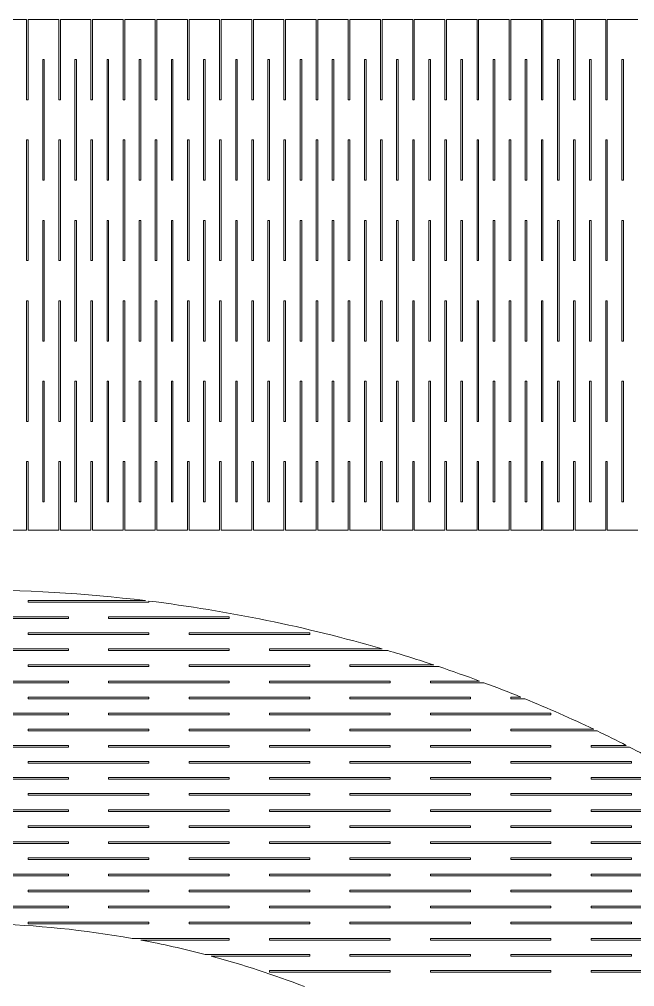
# Model space of a CAD drawing. Header units: millimetres. Extents: x 4 to 421, y -237 to -7.
# Drawn here: x 119 to 173, y -92.1 to -7.3 of the extents above; entities that cross this region are included whole.
import ezdxf

# ---------------------------------------------------------------- set-up
doc = ezdxf.new("R2010")
doc.units = ezdxf.units.MM
doc.header["$MEASUREMENT"] = 0
doc.layers.add('Layer 1', color=7, linetype='Continuous', lineweight=0)

msp = doc.modelspace()

# ---------------------------------------------------------------- linework, layer by layer
at = {"layer": 'Layer 1', "color": 5, "lineweight": 0, "true_color": 0x0000ff}
for p, q in [((119.646, -7.258), (116.965, -7.258)), ((119.646, -7.258), (119.646, -14.314)), ((119.787, -14.314), (119.787, -7.258)), ((122.468, -7.258), (119.787, -7.258)), ((122.468, -7.258), (122.468, -14.314)), ((122.609, -14.314), (122.609, -7.258)), ((125.29, -7.258), (122.609, -7.258)), ((125.29, -7.258), (125.29, -14.314)), ((125.431, -14.314), (125.431, -7.258)), ((128.113, -7.258), (125.431, -7.258)), ((128.113, -7.258), (128.113, -14.314)), ((128.254, -14.314), (128.254, -7.258)), ((130.935, -7.258), (128.254, -7.258)), ((130.935, -7.258), (130.935, -14.314)), ((131.076, -14.314), (131.076, -7.258)), ((133.757, -7.258), (131.076, -7.258)), ((133.757, -7.258), (133.757, -14.314)), ((133.898, -14.314), (133.898, -7.258)), ((136.579, -7.258), (133.898, -7.258)), ((136.579, -7.258), (136.579, -14.314)), ((136.72, -14.314), (136.72, -7.258)), ((139.401, -7.258), (136.72, -7.258)), ((139.401, -7.258), (139.401, -14.314)), ((139.543, -14.314), (139.543, -7.258)), ((142.224, -7.258), (139.543, -7.258)), ((142.224, -7.258), (142.224, -14.314)), ((142.365, -14.314), (142.365, -7.258)), ((145.046, -7.258), (142.365, -7.258)), ((145.046, -7.258), (145.046, -14.314)), ((145.187, -14.314), (145.187, -7.258)), ((147.868, -7.258), (145.187, -7.258)), ((147.868, -7.258), (147.868, -14.314)), ((148.009, -14.314), (148.009, -7.258)), ((150.69, -7.258), (148.009, -7.258)), ((150.69, -7.258), (150.69, -14.314)), ((150.831, -14.314), (150.831, -7.258)), ((153.513, -7.258), (150.831, -7.258)), ((153.513, -7.258), (153.513, -14.314)), ((153.654, -14.314), (153.654, -7.258)), ((156.335, -7.258), (153.654, -7.258)), ((156.335, -7.258), (156.335, -14.314)), ((156.476, -14.314), (156.476, -7.258)), ((159.157, -7.258), (156.476, -7.258)), ((159.157, -7.258), (159.157, -14.314)), ((159.298, -14.314), (159.298, -7.258)), ((161.979, -7.258), (159.298, -7.258)), ((161.979, -7.258), (161.979, -14.314)), ((162.12, -14.314), (162.12, -7.258)), ((164.801, -7.258), (162.12, -7.258)), ((164.801, -7.258), (164.801, -14.314)), ((164.943, -14.314), (164.943, -7.258)), ((167.624, -7.258), (164.943, -7.258)), ((167.624, -7.258), (167.624, -14.314)), ((167.765, -14.314), (167.765, -7.258)), ((170.446, -7.258), (167.765, -7.258)), ((170.446, -7.258), (170.446, -14.314)), ((170.587, -14.314), (170.587, -7.258)), ((173.268, -7.258), (170.587, -7.258)), ((121.198, -10.786), (121.057, -10.786)), ((121.057, -10.786), (121.057, -21.369)), ((121.198, -21.369), (121.198, -10.786)), ((124.02, -10.786), (123.879, -10.786)), ((123.879, -10.786), (123.879, -21.369)), ((124.02, -21.369), (124.02, -10.786)), ((126.843, -10.786), (126.701, -10.786)), ((126.701, -10.786), (126.701, -21.369)), ((126.843, -21.369), (126.843, -10.786)), ((129.665, -10.786), (129.524, -10.786)), ((129.524, -10.786), (129.524, -21.369)), ((129.665, -21.369), (129.665, -10.786)), ((132.487, -10.786), (132.346, -10.786)), ((132.346, -10.786), (132.346, -21.369)), ((132.487, -21.369), (132.487, -10.786)), ((135.309, -10.786), (135.168, -10.786)), ((135.168, -10.786), (135.168, -21.369)), ((135.309, -21.369), (135.309, -10.786)), ((138.131, -10.786), (137.99, -10.786)), ((137.99, -10.786), (137.99, -21.369)), ((138.131, -21.369), (138.131, -10.786)), ((140.954, -10.786), (140.813, -10.786)), ((140.813, -10.786), (140.813, -21.369)), ((140.954, -21.369), (140.954, -10.786)), ((143.776, -10.786), (143.635, -10.786)), ((143.635, -10.786), (143.635, -21.369)), ((143.776, -21.369), (143.776, -10.786)), ((146.598, -10.786), (146.457, -10.786)), ((146.457, -10.786), (146.457, -21.369)), ((146.598, -21.369), (146.598, -10.786)), ((149.42, -10.786), (149.279, -10.786)), ((149.279, -10.786), (149.279, -21.369)), ((149.42, -21.369), (149.42, -10.786)), ((152.243, -10.786), (152.101, -10.786)), ((152.101, -10.786), (152.101, -21.369)), ((152.243, -21.369), (152.243, -10.786)), ((155.065, -10.786), (154.924, -10.786)), ((154.924, -10.786), (154.924, -21.369)), ((155.065, -21.369), (155.065, -10.786)), ((157.887, -10.786), (157.746, -10.786)), ((157.746, -10.786), (157.746, -21.369)), ((157.887, -21.369), (157.887, -10.786)), ((160.709, -10.786), (160.568, -10.786)), ((160.568, -10.786), (160.568, -21.369)), ((160.709, -21.369), (160.709, -10.786)), ((163.531, -10.786), (163.39, -10.786)), ((163.39, -10.786), (163.39, -21.369)), ((163.531, -21.369), (163.531, -10.786)), ((166.354, -10.786), (166.213, -10.786)), ((166.213, -10.786), (166.213, -21.369)), ((166.354, -21.369), (166.354, -10.786)), ((169.176, -10.786), (169.035, -10.786)), ((169.035, -10.786), (169.035, -21.369)), ((169.176, -21.369), (169.176, -10.786)), ((171.998, -10.786), (171.857, -10.786)), ((171.857, -10.786), (171.857, -21.369)), ((171.998, -21.369), (171.998, -10.786)), ((119.646, -14.314), (119.787, -14.314)), ((122.468, -14.314), (122.609, -14.314)), ((125.29, -14.314), (125.431, -14.314)), ((128.113, -14.314), (128.254, -14.314)), ((130.935, -14.314), (131.076, -14.314)), ((133.757, -14.314), (133.898, -14.314)), ((136.579, -14.314), (136.72, -14.314)), ((139.401, -14.314), (139.543, -14.314)), ((142.224, -14.314), (142.365, -14.314)), ((145.046, -14.314), (145.187, -14.314)), ((147.868, -14.314), (148.009, -14.314)), ((150.69, -14.314), (150.831, -14.314)), ((153.513, -14.314), (153.654, -14.314)), ((156.335, -14.314), (156.476, -14.314)), ((159.157, -14.314), (159.298, -14.314)), ((161.979, -14.314), (162.12, -14.314)), ((164.801, -14.314), (164.943, -14.314)), ((167.624, -14.314), (167.765, -14.314)), ((170.446, -14.314), (170.587, -14.314)), ((119.646, -17.842), (119.646, -28.425)), ((119.787, -17.842), (119.646, -17.842)), ((119.787, -28.425), (119.787, -17.842)), ((122.468, -17.842), (122.468, -28.425)), ((122.609, -17.842), (122.468, -17.842)), ((122.609, -28.425), (122.609, -17.842)), ((125.29, -17.842), (125.29, -28.425)), ((125.431, -17.842), (125.29, -17.842)), ((125.431, -28.425), (125.431, -17.842)), ((128.113, -17.842), (128.113, -28.425)), ((128.254, -17.842), (128.113, -17.842)), ((128.254, -28.425), (128.254, -17.842)), ((130.935, -17.842), (130.935, -28.425)), ((131.076, -17.842), (130.935, -17.842)), ((131.076, -28.425), (131.076, -17.842)), ((133.757, -17.842), (133.757, -28.425)), ((133.898, -17.842), (133.757, -17.842)), ((133.898, -28.425), (133.898, -17.842)), ((136.579, -17.842), (136.579, -28.425)), ((136.72, -17.842), (136.579, -17.842)), ((136.72, -28.425), (136.72, -17.842)), ((139.401, -17.842), (139.401, -28.425)), ((139.543, -17.842), (139.401, -17.842)), ((139.543, -28.425), (139.543, -17.842)), ((142.224, -17.842), (142.224, -28.425)), ((142.365, -17.842), (142.224, -17.842)), ((142.365, -28.425), (142.365, -17.842)), ((145.046, -17.842), (145.046, -28.425)), ((145.187, -17.842), (145.046, -17.842)), ((145.187, -28.425), (145.187, -17.842)), ((147.868, -17.842), (147.868, -28.425)), ((148.009, -17.842), (147.868, -17.842)), ((148.009, -28.425), (148.009, -17.842)), ((150.69, -17.842), (150.69, -28.425)), ((150.831, -17.842), (150.69, -17.842)), ((150.831, -28.425), (150.831, -17.842)), ((153.513, -17.842), (153.513, -28.425)), ((153.654, -17.842), (153.513, -17.842)), ((153.654, -28.425), (153.654, -17.842)), ((156.335, -17.842), (156.335, -28.425)), ((156.476, -17.842), (156.335, -17.842)), ((156.476, -28.425), (156.476, -17.842)), ((159.157, -17.842), (159.157, -28.425)), ((159.298, -17.842), (159.157, -17.842)), ((159.298, -28.425), (159.298, -17.842)), ((161.979, -17.842), (161.979, -28.425)), ((162.12, -17.842), (161.979, -17.842)), ((162.12, -28.425), (162.12, -17.842)), ((164.801, -17.842), (164.801, -28.425)), ((164.943, -17.842), (164.801, -17.842)), ((164.943, -28.425), (164.943, -17.842)), ((167.624, -17.842), (167.624, -28.425)), ((167.765, -17.842), (167.624, -17.842)), ((167.765, -28.425), (167.765, -17.842)), ((170.446, -17.842), (170.446, -28.425)), ((170.587, -17.842), (170.446, -17.842)), ((170.587, -28.425), (170.587, -17.842)), ((121.057, -21.369), (121.198, -21.369)), ((123.879, -21.369), (124.02, -21.369)), ((126.701, -21.369), (126.843, -21.369)), ((129.524, -21.369), (129.665, -21.369)), ((132.346, -21.369), (132.487, -21.369)), ((135.168, -21.369), (135.309, -21.369)), ((137.99, -21.369), (138.131, -21.369)), ((140.813, -21.369), (140.954, -21.369)), ((143.635, -21.369), (143.776, -21.369)), ((146.457, -21.369), (146.598, -21.369)), ((149.279, -21.369), (149.42, -21.369)), ((152.101, -21.369), (152.243, -21.369)), ((154.924, -21.369), (155.065, -21.369)), ((157.746, -21.369), (157.887, -21.369)), ((160.568, -21.369), (160.709, -21.369)), ((163.39, -21.369), (163.531, -21.369)), ((166.213, -21.369), (166.354, -21.369)), ((169.035, -21.369), (169.176, -21.369)), ((171.857, -21.369), (171.998, -21.369)), ((121.198, -24.897), (121.057, -24.897)), ((121.057, -24.897), (121.057, -35.48)), ((121.198, -35.48), (121.198, -24.897)), ((124.02, -24.897), (123.879, -24.897)), ((123.879, -24.897), (123.879, -35.48)), ((124.02, -35.48), (124.02, -24.897)), ((126.843, -24.897), (126.701, -24.897)), ((126.701, -24.897), (126.701, -35.48)), ((126.843, -35.48), (126.843, -24.897)), ((129.665, -24.897), (129.524, -24.897)), ((129.524, -24.897), (129.524, -35.48)), ((129.665, -35.48), (129.665, -24.897)), ((132.487, -24.897), (132.346, -24.897)), ((132.346, -24.897), (132.346, -35.48)), ((132.487, -35.48), (132.487, -24.897)), ((135.309, -24.897), (135.168, -24.897)), ((135.168, -24.897), (135.168, -35.48)), ((135.309, -35.48), (135.309, -24.897)), ((138.131, -24.897), (137.99, -24.897)), ((137.99, -24.897), (137.99, -35.48)), ((138.131, -35.48), (138.131, -24.897)), ((140.954, -24.897), (140.813, -24.897)), ((140.813, -24.897), (140.813, -35.48)), ((140.954, -35.48), (140.954, -24.897)), ((143.776, -24.897), (143.635, -24.897)), ((143.635, -24.897), (143.635, -35.48)), ((143.776, -35.48), (143.776, -24.897)), ((146.598, -24.897), (146.457, -24.897)), ((146.457, -24.897), (146.457, -35.48)), ((146.598, -35.48), (146.598, -24.897)), ((149.42, -24.897), (149.279, -24.897)), ((149.279, -24.897), (149.279, -35.48)), ((149.42, -35.48), (149.42, -24.897)), ((152.243, -24.897), (152.101, -24.897)), ((152.101, -24.897), (152.101, -35.48)), ((152.243, -35.48), (152.243, -24.897)), ((155.065, -24.897), (154.924, -24.897)), ((154.924, -24.897), (154.924, -35.48)), ((155.065, -35.48), (155.065, -24.897)), ((157.887, -24.897), (157.746, -24.897)), ((157.746, -24.897), (157.746, -35.48)), ((157.887, -35.48), (157.887, -24.897)), ((160.709, -24.897), (160.568, -24.897)), ((160.568, -24.897), (160.568, -35.48)), ((160.709, -35.48), (160.709, -24.897)), ((163.531, -24.897), (163.39, -24.897)), ((163.39, -24.897), (163.39, -35.48)), ((163.531, -35.48), (163.531, -24.897)), ((166.354, -24.897), (166.213, -24.897)), ((166.213, -24.897), (166.213, -35.48)), ((166.354, -35.48), (166.354, -24.897)), ((169.176, -24.897), (169.035, -24.897)), ((169.035, -24.897), (169.035, -35.48)), ((169.176, -35.48), (169.176, -24.897)), ((171.998, -24.897), (171.857, -24.897)), ((171.857, -24.897), (171.857, -35.48)), ((171.998, -35.48), (171.998, -24.897)), ((119.646, -28.425), (119.787, -28.425)), ((122.468, -28.425), (122.609, -28.425)), ((125.29, -28.425), (125.431, -28.425)), ((128.113, -28.425), (128.254, -28.425)), ((130.935, -28.425), (131.076, -28.425)), ((133.757, -28.425), (133.898, -28.425)), ((136.579, -28.425), (136.72, -28.425)), ((139.401, -28.425), (139.543, -28.425)), ((142.224, -28.425), (142.365, -28.425)), ((145.046, -28.425), (145.187, -28.425)), ((147.868, -28.425), (148.009, -28.425)), ((150.69, -28.425), (150.831, -28.425)), ((153.513, -28.425), (153.654, -28.425)), ((156.335, -28.425), (156.476, -28.425)), ((159.157, -28.425), (159.298, -28.425)), ((161.979, -28.425), (162.12, -28.425)), ((164.801, -28.425), (164.943, -28.425)), ((167.624, -28.425), (167.765, -28.425)), ((170.446, -28.425), (170.587, -28.425)), ((119.646, -31.953), (119.646, -42.536)), ((119.787, -31.953), (119.646, -31.953)), ((119.787, -42.536), (119.787, -31.953)), ((122.468, -31.953), (122.468, -42.536)), ((122.609, -31.953), (122.468, -31.953)), ((122.609, -42.536), (122.609, -31.953)), ((125.29, -31.953), (125.29, -42.536)), ((125.431, -31.953), (125.29, -31.953)), ((125.431, -42.536), (125.431, -31.953)), ((128.113, -31.953), (128.113, -42.536)), ((128.254, -31.953), (128.113, -31.953)), ((128.254, -42.536), (128.254, -31.953)), ((130.935, -31.953), (130.935, -42.536)), ((131.076, -31.953), (130.935, -31.953)), ((131.076, -42.536), (131.076, -31.953)), ((133.757, -31.953), (133.757, -42.536)), ((133.898, -31.953), (133.757, -31.953)), ((133.898, -42.536), (133.898, -31.953)), ((136.579, -31.953), (136.579, -42.536)), ((136.72, -31.953), (136.579, -31.953)), ((136.72, -42.536), (136.72, -31.953)), ((139.401, -31.953), (139.401, -42.536)), ((139.543, -31.953), (139.401, -31.953)), ((139.543, -42.536), (139.543, -31.953)), ((142.224, -31.953), (142.224, -42.536)), ((142.365, -31.953), (142.224, -31.953)), ((142.365, -42.536), (142.365, -31.953)), ((145.046, -31.953), (145.046, -42.536)), ((145.187, -31.953), (145.046, -31.953)), ((145.187, -42.536), (145.187, -31.953)), ((147.868, -31.953), (147.868, -42.536)), ((148.009, -31.953), (147.868, -31.953)), ((148.009, -42.536), (148.009, -31.953)), ((150.69, -31.953), (150.69, -42.536)), ((150.831, -31.953), (150.69, -31.953)), ((150.831, -42.536), (150.831, -31.953)), ((153.513, -31.953), (153.513, -42.536)), ((153.654, -31.953), (153.513, -31.953)), ((153.654, -42.536), (153.654, -31.953)), ((156.335, -31.953), (156.335, -42.536)), ((156.476, -31.953), (156.335, -31.953)), ((156.476, -42.536), (156.476, -31.953)), ((159.157, -31.953), (159.157, -42.536)), ((159.298, -31.953), (159.157, -31.953)), ((159.298, -42.536), (159.298, -31.953)), ((161.979, -31.953), (161.979, -42.536)), ((162.12, -31.953), (161.979, -31.953)), ((162.12, -42.536), (162.12, -31.953)), ((164.801, -31.953), (164.801, -42.536)), ((164.943, -31.953), (164.801, -31.953)), ((164.943, -42.536), (164.943, -31.953)), ((167.624, -31.953), (167.624, -42.536)), ((167.765, -31.953), (167.624, -31.953)), ((167.765, -42.536), (167.765, -31.953)), ((170.446, -31.953), (170.446, -42.536)), ((170.587, -31.953), (170.446, -31.953)), ((170.587, -42.536), (170.587, -31.953)), ((121.057, -35.48), (121.198, -35.48)), ((123.879, -35.48), (124.02, -35.48)), ((126.701, -35.48), (126.843, -35.48)), ((129.524, -35.48), (129.665, -35.48)), ((132.346, -35.48), (132.487, -35.48)), ((135.168, -35.48), (135.309, -35.48)), ((137.99, -35.48), (138.131, -35.48)), ((140.813, -35.48), (140.954, -35.48)), ((143.635, -35.48), (143.776, -35.48)), ((146.457, -35.48), (146.598, -35.48)), ((149.279, -35.48), (149.42, -35.48)), ((152.101, -35.48), (152.243, -35.48)), ((154.924, -35.48), (155.065, -35.48)), ((157.746, -35.48), (157.887, -35.48)), ((160.568, -35.48), (160.709, -35.48)), ((163.39, -35.48), (163.531, -35.48)), ((166.213, -35.48), (166.354, -35.48)), ((169.035, -35.48), (169.176, -35.48)), ((171.857, -35.48), (171.998, -35.48)), ((121.057, -39.008), (121.057, -49.592)), ((121.198, -39.008), (121.057, -39.008)), ((121.198, -49.592), (121.198, -39.008)), ((123.879, -39.008), (123.879, -49.592)), ((124.02, -39.008), (123.879, -39.008)), ((124.02, -49.592), (124.02, -39.008)), ((126.701, -39.008), (126.701, -49.592)), ((126.843, -39.008), (126.701, -39.008)), ((126.843, -49.592), (126.843, -39.008)), ((129.524, -39.008), (129.524, -49.592)), ((129.665, -39.008), (129.524, -39.008)), ((129.665, -49.592), (129.665, -39.008)), ((132.346, -39.008), (132.346, -49.592)), ((132.487, -39.008), (132.346, -39.008)), ((132.487, -49.592), (132.487, -39.008)), ((135.168, -39.008), (135.168, -49.592)), ((135.309, -39.008), (135.168, -39.008)), ((135.309, -49.592), (135.309, -39.008)), ((137.99, -39.008), (137.99, -49.592)), ((138.131, -39.008), (137.99, -39.008)), ((138.131, -49.592), (138.131, -39.008)), ((140.813, -39.008), (140.813, -49.592)), ((140.954, -39.008), (140.813, -39.008)), ((140.954, -49.592), (140.954, -39.008)), ((143.635, -39.008), (143.635, -49.592)), ((143.776, -39.008), (143.635, -39.008)), ((143.776, -49.592), (143.776, -39.008)), ((146.457, -39.008), (146.457, -49.592)), ((146.598, -39.008), (146.457, -39.008)), ((146.598, -49.592), (146.598, -39.008)), ((149.279, -39.008), (149.279, -49.592)), ((149.42, -39.008), (149.279, -39.008)), ((149.42, -49.592), (149.42, -39.008)), ((152.101, -39.008), (152.101, -49.592)), ((152.243, -39.008), (152.101, -39.008)), ((152.243, -49.592), (152.243, -39.008)), ((154.924, -39.008), (154.924, -49.592)), ((155.065, -39.008), (154.924, -39.008)), ((155.065, -49.592), (155.065, -39.008)), ((157.746, -39.008), (157.746, -49.592)), ((157.887, -39.008), (157.746, -39.008)), ((157.887, -49.592), (157.887, -39.008)), ((160.568, -39.008), (160.568, -49.592)), ((160.709, -39.008), (160.568, -39.008)), ((160.709, -49.592), (160.709, -39.008)), ((163.39, -39.008), (163.39, -49.592)), ((163.531, -39.008), (163.39, -39.008)), ((163.531, -49.592), (163.531, -39.008)), ((166.213, -39.008), (166.213, -49.592)), ((166.354, -39.008), (166.213, -39.008)), ((166.354, -49.592), (166.354, -39.008)), ((169.035, -39.008), (169.035, -49.592)), ((169.176, -39.008), (169.035, -39.008)), ((169.176, -49.592), (169.176, -39.008)), ((171.857, -39.008), (171.857, -49.592)), ((171.998, -39.008), (171.857, -39.008)), ((171.998, -49.592), (171.998, -39.008)), ((119.646, -42.536), (119.787, -42.536)), ((122.468, -42.536), (122.609, -42.536)), ((125.29, -42.536), (125.431, -42.536)), ((128.113, -42.536), (128.254, -42.536)), ((130.935, -42.536), (131.076, -42.536)), ((133.757, -42.536), (133.898, -42.536)), ((136.579, -42.536), (136.72, -42.536)), ((139.401, -42.536), (139.543, -42.536)), ((142.224, -42.536), (142.365, -42.536)), ((145.046, -42.536), (145.187, -42.536)), ((147.868, -42.536), (148.009, -42.536)), ((150.69, -42.536), (150.831, -42.536)), ((153.513, -42.536), (153.654, -42.536)), ((156.335, -42.536), (156.476, -42.536)), ((159.157, -42.536), (159.298, -42.536)), ((161.979, -42.536), (162.12, -42.536)), ((164.801, -42.536), (164.943, -42.536)), ((167.624, -42.536), (167.765, -42.536)), ((170.446, -42.536), (170.587, -42.536)), ((119.787, -46.064), (119.646, -46.064)), ((119.646, -46.064), (119.646, -52.061)), ((119.787, -52.061), (119.787, -46.064)), ((122.609, -46.064), (122.468, -46.064)), ((122.468, -46.064), (122.468, -52.061)), ((122.609, -52.061), (122.609, -46.064)), ((125.431, -46.064), (125.29, -46.064)), ((125.29, -46.064), (125.29, -52.061)), ((125.431, -52.061), (125.431, -46.064)), ((128.254, -46.064), (128.113, -46.064)), ((128.113, -46.064), (128.113, -52.061)), ((128.254, -52.061), (128.254, -46.064)), ((131.076, -46.064), (130.935, -46.064)), ((130.935, -46.064), (130.935, -52.061)), ((131.076, -52.061), (131.076, -46.064)), ((133.898, -46.064), (133.757, -46.064)), ((133.757, -46.064), (133.757, -52.061)), ((133.898, -52.061), (133.898, -46.064)), ((136.72, -46.064), (136.579, -46.064)), ((136.579, -46.064), (136.579, -52.061)), ((136.72, -52.061), (136.72, -46.064)), ((139.543, -46.064), (139.401, -46.064)), ((139.401, -46.064), (139.401, -52.061)), ((139.543, -52.061), (139.543, -46.064)), ((142.365, -46.064), (142.224, -46.064)), ((142.224, -46.064), (142.224, -52.061)), ((142.365, -52.061), (142.365, -46.064)), ((145.187, -46.064), (145.046, -46.064)), ((145.046, -46.064), (145.046, -52.061)), ((145.187, -52.061), (145.187, -46.064)), ((148.009, -46.064), (147.868, -46.064)), ((147.868, -46.064), (147.868, -52.061)), ((148.009, -52.061), (148.009, -46.064)), ((150.831, -46.064), (150.69, -46.064)), ((150.69, -46.064), (150.69, -52.061)), ((150.831, -52.061), (150.831, -46.064)), ((153.654, -46.064), (153.513, -46.064)), ((153.513, -46.064), (153.513, -52.061)), ((153.654, -52.061), (153.654, -46.064)), ((156.476, -46.064), (156.335, -46.064)), ((156.335, -46.064), (156.335, -52.061)), ((156.476, -52.061), (156.476, -46.064)), ((159.298, -46.064), (159.157, -46.064)), ((159.157, -46.064), (159.157, -52.061)), ((159.298, -52.061), (159.298, -46.064)), ((162.12, -46.064), (161.979, -46.064)), ((161.979, -46.064), (161.979, -52.061)), ((162.12, -52.061), (162.12, -46.064)), ((164.943, -46.064), (164.801, -46.064)), ((164.801, -46.064), (164.801, -52.061)), ((164.943, -52.061), (164.943, -46.064)), ((167.765, -46.064), (167.624, -46.064)), ((167.624, -46.064), (167.624, -52.061)), ((167.765, -52.061), (167.765, -46.064)), ((170.587, -46.064), (170.446, -46.064)), ((170.446, -46.064), (170.446, -52.061)), ((170.587, -52.061), (170.587, -46.064)), ((121.057, -49.592), (121.198, -49.592)), ((123.879, -49.592), (124.02, -49.592)), ((126.701, -49.592), (126.843, -49.592)), ((129.524, -49.592), (129.665, -49.592)), ((132.346, -49.592), (132.487, -49.592)), ((135.168, -49.592), (135.309, -49.592)), ((137.99, -49.592), (138.131, -49.592)), ((140.813, -49.592), (140.954, -49.592)), ((143.635, -49.592), (143.776, -49.592)), ((146.457, -49.592), (146.598, -49.592)), ((149.279, -49.592), (149.42, -49.592)), ((152.101, -49.592), (152.243, -49.592)), ((154.924, -49.592), (155.065, -49.592)), ((157.746, -49.592), (157.887, -49.592)), ((160.568, -49.592), (160.709, -49.592)), ((163.39, -49.592), (163.531, -49.592)), ((166.213, -49.592), (166.354, -49.592)), ((169.035, -49.592), (169.176, -49.592)), ((171.857, -49.592), (171.998, -49.592)), ((116.965, -52.061), (119.646, -52.061)), ((119.787, -52.061), (122.468, -52.061)), ((122.609, -52.061), (125.29, -52.061)), ((125.431, -52.061), (128.113, -52.061)), ((128.254, -52.061), (130.935, -52.061)), ((131.076, -52.061), (133.757, -52.061)), ((133.898, -52.061), (136.579, -52.061)), ((136.72, -52.061), (139.401, -52.061)), ((139.543, -52.061), (142.224, -52.061)), ((142.365, -52.061), (145.046, -52.061)), ((145.187, -52.061), (147.868, -52.061)), ((148.009, -52.061), (150.69, -52.061)), ((150.831, -52.061), (153.513, -52.061)), ((153.654, -52.061), (156.335, -52.061)), ((156.476, -52.061), (159.157, -52.061)), ((159.298, -52.061), (161.979, -52.061)), ((162.12, -52.061), (164.801, -52.061)), ((164.943, -52.061), (167.624, -52.061)), ((167.765, -52.061), (170.446, -52.061)), ((170.587, -52.061), (173.268, -52.061)), ((119.786, -58.4), (119.786, -58.259)), ((130.073, -58.259), (119.786, -58.259)), ((119.786, -58.4), (130.37, -58.4)), ((130.37, -58.295), (130.37, -58.4)), ((123.314, -59.67), (112.731, -59.67)), ((112.731, -59.811), (123.314, -59.811)), ((123.314, -59.67), (123.314, -59.811)), ((137.425, -59.67), (126.842, -59.67)), ((126.842, -59.811), (126.842, -59.67)), ((126.842, -59.811), (137.425, -59.811)), ((137.425, -59.67), (137.425, -59.811)), ((130.37, -61.081), (119.786, -61.081)), ((119.786, -61.222), (119.786, -61.081)), ((130.37, -61.081), (130.37, -61.222)), ((133.897, -61.222), (133.897, -61.081)), ((144.481, -61.081), (133.897, -61.081)), ((144.481, -61.081), (144.481, -61.222)), ((119.786, -61.222), (130.37, -61.222)), ((133.897, -61.222), (144.481, -61.222)), ((123.314, -62.492), (112.731, -62.492)), ((112.731, -62.633), (123.314, -62.633)), ((123.314, -62.492), (123.314, -62.633)), ((137.425, -62.492), (126.842, -62.492)), ((126.842, -62.633), (126.842, -62.492)), ((126.842, -62.633), (137.425, -62.633)), ((137.425, -62.492), (137.425, -62.633)), ((140.953, -62.633), (140.953, -62.492)), ((150.843, -62.492), (140.953, -62.492)), ((140.953, -62.633), (151.324, -62.633)), ((130.37, -63.903), (119.786, -63.903)), ((119.786, -64.044), (119.786, -63.903)), ((119.786, -64.044), (130.37, -64.044)), ((130.37, -63.903), (130.37, -64.044)), ((133.897, -64.044), (133.897, -63.903)), ((144.481, -63.903), (133.897, -63.903)), ((133.897, -64.044), (144.481, -64.044)), ((144.481, -63.903), (144.481, -64.044)), ((148.008, -64.044), (148.008, -63.903)), ((155.373, -63.903), (148.008, -63.903)), ((148.008, -64.044), (155.795, -64.044)), ((123.314, -65.314), (112.731, -65.314)), ((123.314, -65.314), (123.314, -65.455)), ((137.425, -65.314), (126.842, -65.314)), ((126.842, -65.455), (126.842, -65.314)), ((137.425, -65.314), (137.425, -65.455)), ((151.536, -65.314), (140.953, -65.314)), ((140.953, -65.455), (140.953, -65.314)), ((151.536, -65.314), (151.536, -65.455)), ((155.064, -65.455), (155.064, -65.314)), ((159.388, -65.314), (155.064, -65.314)), ((112.731, -65.455), (123.314, -65.455)), ((126.842, -65.455), (137.425, -65.455)), ((140.953, -65.455), (151.536, -65.455)), ((155.064, -65.455), (159.767, -65.455)), ((130.37, -66.725), (119.786, -66.725)), ((119.786, -66.866), (119.786, -66.725)), ((119.786, -66.866), (130.37, -66.866)), ((130.37, -66.725), (130.37, -66.866)), ((144.481, -66.725), (133.897, -66.725)), ((133.897, -66.866), (133.897, -66.725)), ((133.897, -66.866), (144.481, -66.866)), ((144.481, -66.725), (144.481, -66.866)), ((148.008, -66.866), (148.008, -66.725)), ((158.592, -66.725), (148.008, -66.725)), ((148.008, -66.866), (158.592, -66.866)), ((158.592, -66.725), (158.592, -66.866)), ((162.12, -66.866), (162.12, -66.725)), ((163.015, -66.725), (162.12, -66.725)), ((162.12, -66.866), (163.359, -66.866)), ((123.314, -68.136), (112.731, -68.136)), ((112.731, -68.278), (123.314, -68.278)), ((123.314, -68.136), (123.314, -68.278)), ((137.425, -68.136), (126.842, -68.136)), ((126.842, -68.278), (126.842, -68.136)), ((126.842, -68.278), (137.425, -68.278)), ((137.425, -68.136), (137.425, -68.278)), ((151.536, -68.136), (140.953, -68.136)), ((140.953, -68.278), (140.953, -68.136)), ((140.953, -68.278), (151.536, -68.278)), ((151.536, -68.136), (151.536, -68.278)), ((165.647, -68.136), (155.064, -68.136)), ((155.064, -68.278), (155.064, -68.136)), ((155.064, -68.278), (165.647, -68.278)), ((165.647, -68.136), (165.647, -68.278)), ((130.37, -69.547), (119.786, -69.547)), ((119.786, -69.689), (119.786, -69.547)), ((130.37, -69.547), (130.37, -69.689)), ((144.481, -69.547), (133.897, -69.547)), ((133.897, -69.689), (133.897, -69.547)), ((144.481, -69.547), (144.481, -69.689)), ((158.592, -69.547), (148.008, -69.547)), ((148.008, -69.689), (148.008, -69.547)), ((158.592, -69.547), (158.592, -69.689)), ((162.12, -69.689), (162.12, -69.547)), ((169.4, -69.547), (162.12, -69.547)), ((119.786, -69.689), (130.37, -69.689)), ((133.897, -69.689), (144.481, -69.689)), ((148.008, -69.689), (158.592, -69.689)), ((162.12, -69.689), (169.695, -69.689)), ((123.314, -70.959), (112.731, -70.959)), ((112.731, -71.1), (123.314, -71.1)), ((123.314, -70.959), (123.314, -71.1)), ((137.425, -70.959), (126.842, -70.959)), ((126.842, -71.1), (126.842, -70.959)), ((126.842, -71.1), (137.425, -71.1)), ((137.425, -70.959), (137.425, -71.1)), ((151.536, -70.959), (140.953, -70.959)), ((140.953, -71.1), (140.953, -70.959)), ((140.953, -71.1), (151.536, -71.1)), ((151.536, -70.959), (151.536, -71.1)), ((165.647, -70.959), (155.064, -70.959)), ((155.064, -71.1), (155.064, -70.959)), ((155.064, -71.1), (165.647, -71.1)), ((165.647, -70.959), (165.647, -71.1)), ((169.175, -71.1), (169.175, -70.959)), ((172.254, -70.959), (169.175, -70.959)), ((169.175, -71.1), (172.529, -71.1)), ((130.37, -72.37), (119.786, -72.37)), ((119.786, -72.511), (119.786, -72.37)), ((119.786, -72.511), (130.37, -72.511)), ((130.37, -72.37), (130.37, -72.511)), ((144.481, -72.37), (133.897, -72.37)), ((133.897, -72.511), (133.897, -72.37)), ((133.897, -72.511), (144.481, -72.511)), ((144.481, -72.37), (144.481, -72.511)), ((158.592, -72.37), (148.008, -72.37)), ((148.008, -72.511), (148.008, -72.37)), ((148.008, -72.511), (158.592, -72.511)), ((158.592, -72.37), (158.592, -72.511)), ((162.12, -72.511), (162.12, -72.37)), ((172.703, -72.37), (162.12, -72.37)), ((162.12, -72.511), (172.703, -72.511)), ((172.703, -72.37), (172.703, -72.511)), ((123.314, -73.781), (112.731, -73.781)), ((123.314, -73.781), (123.314, -73.922)), ((137.425, -73.781), (126.842, -73.781)), ((126.842, -73.922), (126.842, -73.781)), ((137.425, -73.781), (137.425, -73.922)), ((151.536, -73.781), (140.953, -73.781)), ((140.953, -73.922), (140.953, -73.781)), ((151.536, -73.781), (151.536, -73.922)), ((165.647, -73.781), (155.064, -73.781)), ((155.064, -73.922), (155.064, -73.781)), ((165.647, -73.781), (165.647, -73.922)), ((169.175, -73.922), (169.175, -73.781)), ((177.439, -73.781), (169.175, -73.781)), ((112.731, -73.922), (123.314, -73.922)), ((126.842, -73.922), (137.425, -73.922)), ((140.953, -73.922), (151.536, -73.922)), ((155.064, -73.922), (165.647, -73.922)), ((169.175, -73.922), (177.682, -73.922)), ((130.37, -75.192), (119.786, -75.192)), ((119.786, -75.333), (119.786, -75.192)), ((119.786, -75.333), (130.37, -75.333)), ((130.37, -75.192), (130.37, -75.333)), ((144.481, -75.192), (133.897, -75.192)), ((133.897, -75.333), (133.897, -75.192)), ((133.897, -75.333), (144.481, -75.333)), ((144.481, -75.192), (144.481, -75.333)), ((158.592, -75.192), (148.008, -75.192)), ((148.008, -75.333), (148.008, -75.192)), ((148.008, -75.333), (158.592, -75.333)), ((158.592, -75.192), (158.592, -75.333)), ((162.12, -75.333), (162.12, -75.192)), ((172.703, -75.192), (162.12, -75.192)), ((162.12, -75.333), (172.703, -75.333)), ((172.703, -75.192), (172.703, -75.333)), ((123.314, -76.603), (112.731, -76.603)), ((112.731, -76.744), (123.314, -76.744)), ((123.314, -76.603), (123.314, -76.744)), ((137.425, -76.603), (126.842, -76.603)), ((126.842, -76.744), (126.842, -76.603)), ((126.842, -76.744), (137.425, -76.744)), ((137.425, -76.603), (137.425, -76.744)), ((151.536, -76.603), (140.953, -76.603)), ((140.953, -76.744), (140.953, -76.603)), ((140.953, -76.744), (151.536, -76.744)), ((151.536, -76.603), (151.536, -76.744)), ((165.647, -76.603), (155.064, -76.603)), ((155.064, -76.744), (155.064, -76.603)), ((155.064, -76.744), (165.647, -76.744)), ((165.647, -76.603), (165.647, -76.744)), ((179.759, -76.603), (169.175, -76.603)), ((169.175, -76.744), (169.175, -76.603)), ((169.175, -76.744), (179.759, -76.744)), ((130.37, -78.014), (119.786, -78.014)), ((119.786, -78.155), (119.786, -78.014)), ((130.37, -78.014), (130.37, -78.155)), ((144.481, -78.014), (133.897, -78.014)), ((133.897, -78.155), (133.897, -78.014)), ((144.481, -78.014), (144.481, -78.155)), ((158.592, -78.014), (148.008, -78.014)), ((148.008, -78.155), (148.008, -78.014)), ((158.592, -78.014), (158.592, -78.155)), ((172.703, -78.014), (162.12, -78.014)), ((162.12, -78.155), (162.12, -78.014)), ((172.703, -78.014), (172.703, -78.155)), ((119.786, -78.155), (130.37, -78.155)), ((133.897, -78.155), (144.481, -78.155)), ((148.008, -78.155), (158.592, -78.155)), ((162.12, -78.155), (172.703, -78.155)), ((123.314, -79.425), (112.731, -79.425)), ((112.731, -79.566), (123.314, -79.566)), ((123.314, -79.425), (123.314, -79.566)), ((137.425, -79.425), (126.842, -79.425)), ((126.842, -79.566), (126.842, -79.425)), ((126.842, -79.566), (137.425, -79.566)), ((137.425, -79.425), (137.425, -79.566)), ((151.536, -79.425), (140.953, -79.425)), ((140.953, -79.566), (140.953, -79.425)), ((140.953, -79.566), (151.536, -79.566)), ((151.536, -79.425), (151.536, -79.566)), ((165.647, -79.425), (155.064, -79.425)), ((155.064, -79.566), (155.064, -79.425)), ((155.064, -79.566), (165.647, -79.566)), ((165.647, -79.425), (165.647, -79.566)), ((179.759, -79.425), (169.175, -79.425)), ((169.175, -79.566), (169.175, -79.425)), ((169.175, -79.566), (179.759, -79.566)), ((130.37, -80.836), (119.786, -80.836)), ((119.786, -80.978), (119.786, -80.836)), ((119.786, -80.978), (130.37, -80.978)), ((130.37, -80.836), (130.37, -80.978)), ((144.481, -80.836), (133.897, -80.836)), ((133.897, -80.978), (133.897, -80.836)), ((133.897, -80.978), (144.481, -80.978)), ((144.481, -80.836), (144.481, -80.978)), ((158.592, -80.836), (148.008, -80.836)), ((148.008, -80.978), (148.008, -80.836)), ((148.008, -80.978), (158.592, -80.978)), ((158.592, -80.836), (158.592, -80.978)), ((172.703, -80.836), (162.12, -80.836)), ((162.12, -80.978), (162.12, -80.836)), ((162.12, -80.978), (172.703, -80.978)), ((172.703, -80.836), (172.703, -80.978)), ((123.314, -82.247), (112.731, -82.247)), ((123.314, -82.247), (123.314, -82.389)), ((137.425, -82.247), (126.842, -82.247)), ((126.842, -82.389), (126.842, -82.247)), ((137.425, -82.247), (137.425, -82.389)), ((151.536, -82.247), (140.953, -82.247)), ((140.953, -82.389), (140.953, -82.247)), ((151.536, -82.247), (151.536, -82.389)), ((165.647, -82.247), (155.064, -82.247)), ((155.064, -82.389), (155.064, -82.247)), ((165.647, -82.247), (165.647, -82.389)), ((179.759, -82.247), (169.175, -82.247)), ((169.175, -82.389), (169.175, -82.247)), ((112.731, -82.389), (123.314, -82.389)), ((126.842, -82.389), (137.425, -82.389)), ((140.953, -82.389), (151.536, -82.389)), ((155.064, -82.389), (165.647, -82.389)), ((169.175, -82.389), (179.759, -82.389)), ((130.37, -83.659), (119.786, -83.659)), ((119.786, -83.8), (119.786, -83.659)), ((119.786, -83.8), (130.37, -83.8)), ((130.37, -83.659), (130.37, -83.8)), ((144.481, -83.659), (133.897, -83.659)), ((133.897, -83.8), (133.897, -83.659)), ((133.897, -83.8), (144.481, -83.8)), ((144.481, -83.659), (144.481, -83.8)), ((158.592, -83.659), (148.008, -83.659)), ((148.008, -83.8), (148.008, -83.659)), ((148.008, -83.8), (158.592, -83.8)), ((158.592, -83.659), (158.592, -83.8)), ((172.703, -83.659), (162.12, -83.659)), ((162.12, -83.8), (162.12, -83.659)), ((162.12, -83.8), (172.703, -83.8)), ((172.703, -83.659), (172.703, -83.8)), ((123.314, -85.07), (112.731, -85.07)), ((112.731, -85.211), (123.314, -85.211)), ((123.314, -85.07), (123.314, -85.211)), ((126.842, -85.211), (126.842, -85.07)), ((137.425, -85.07), (126.842, -85.07)), ((126.842, -85.211), (137.425, -85.211)), ((137.425, -85.07), (137.425, -85.211)), ((140.953, -85.211), (140.953, -85.07)), ((151.536, -85.07), (140.953, -85.07)), ((140.953, -85.211), (151.536, -85.211)), ((151.536, -85.07), (151.536, -85.211)), ((155.064, -85.211), (155.064, -85.07)), ((165.647, -85.07), (155.064, -85.07)), ((155.064, -85.211), (165.647, -85.211)), ((165.647, -85.07), (165.647, -85.211)), ((169.175, -85.211), (169.175, -85.07)), ((179.759, -85.07), (169.175, -85.07)), ((169.175, -85.211), (179.759, -85.211)), ((119.786, -86.622), (119.786, -86.481)), ((130.37, -86.481), (119.786, -86.481)), ((130.37, -86.481), (130.37, -86.622)), ((133.897, -86.622), (133.897, -86.481)), ((144.481, -86.481), (133.897, -86.481)), ((144.481, -86.481), (144.481, -86.622)), ((148.008, -86.622), (148.008, -86.481)), ((158.592, -86.481), (148.008, -86.481)), ((158.592, -86.481), (158.592, -86.622)), ((162.12, -86.622), (162.12, -86.481)), ((172.703, -86.481), (162.12, -86.481)), ((172.703, -86.481), (172.703, -86.622)), ((119.786, -86.622), (130.37, -86.622)), ((133.897, -86.622), (144.481, -86.622)), ((148.008, -86.622), (158.592, -86.622)), ((162.12, -86.622), (172.703, -86.622)), ((137.425, -87.892), (128.903, -87.892)), ((129.671, -88.033), (137.425, -88.033)), ((137.425, -87.892), (137.425, -88.033)), ((140.953, -88.033), (140.953, -87.892)), ((151.536, -87.892), (140.953, -87.892)), ((140.953, -88.033), (151.536, -88.033)), ((151.536, -87.892), (151.536, -88.033)), ((155.064, -88.033), (155.064, -87.892)), ((165.647, -87.892), (155.064, -87.892)), ((155.064, -88.033), (165.647, -88.033)), ((165.647, -87.892), (165.647, -88.033)), ((169.175, -88.033), (169.175, -87.892)), ((179.759, -87.892), (169.175, -87.892)), ((169.175, -88.033), (179.759, -88.033)), ((144.481, -89.303), (135.313, -89.303)), ((135.844, -89.444), (144.481, -89.444)), ((144.481, -89.303), (144.481, -89.444)), ((148.008, -89.444), (148.008, -89.303)), ((158.592, -89.303), (148.008, -89.303)), ((148.008, -89.444), (158.592, -89.444)), ((158.592, -89.303), (158.592, -89.444)), ((162.12, -89.444), (162.12, -89.303)), ((172.703, -89.303), (162.12, -89.303)), ((162.12, -89.444), (172.703, -89.444)), ((172.703, -89.303), (172.703, -89.444)), ((140.953, -90.855), (140.953, -90.714)), ((151.536, -90.714), (140.953, -90.714)), ((151.536, -90.714), (151.536, -90.855)), ((155.064, -90.855), (155.064, -90.714)), ((165.647, -90.714), (155.064, -90.714)), ((165.647, -90.714), (165.647, -90.855)), ((169.175, -90.855), (169.175, -90.714)), ((179.759, -90.714), (169.175, -90.714)), ((140.953, -90.855), (151.536, -90.855)), ((155.064, -90.855), (165.647, -90.855)), ((169.175, -90.855), (179.759, -90.855))]:
    msp.add_line(p, q, dxfattribs=at)
for points in [[(130.073, -58.258), (124.746, -57.616), (119.385, -57.294), (114.02, -57.294)], [(150.843, -62.492), (144.2, -60.559), (137.343, -59.153), (130.37, -58.295)], [(155.373, -63.903), (154.031, -63.457), (152.681, -63.034), (151.324, -62.633)], [(159.388, -65.314), (158.197, -64.872), (156.999, -64.449), (155.795, -64.044)], [(163.015, -66.725), (161.938, -66.286), (160.855, -65.863), (159.767, -65.455)], [(169.4, -69.547), (167.412, -68.598), (165.397, -67.704), (163.359, -66.866)], [(172.254, -70.959), (171.406, -70.525), (170.553, -70.101), (169.695, -69.689)], [(177.439, -73.781), (175.824, -72.847), (174.188, -71.953), (172.529, -71.1)], [(128.903, -87.892), (124.726, -87.146), (120.5, -86.715), (116.258, -86.605)], [(135.313, -89.303), (133.448, -88.814), (131.566, -88.39), (129.671, -88.033)], [(144.025, -92.125), (141.348, -91.086), (138.617, -90.191), (135.843, -89.444)]]:
    msp.add_open_spline(points, degree=3, dxfattribs=at)

doc.saveas('drawing.dxf')
